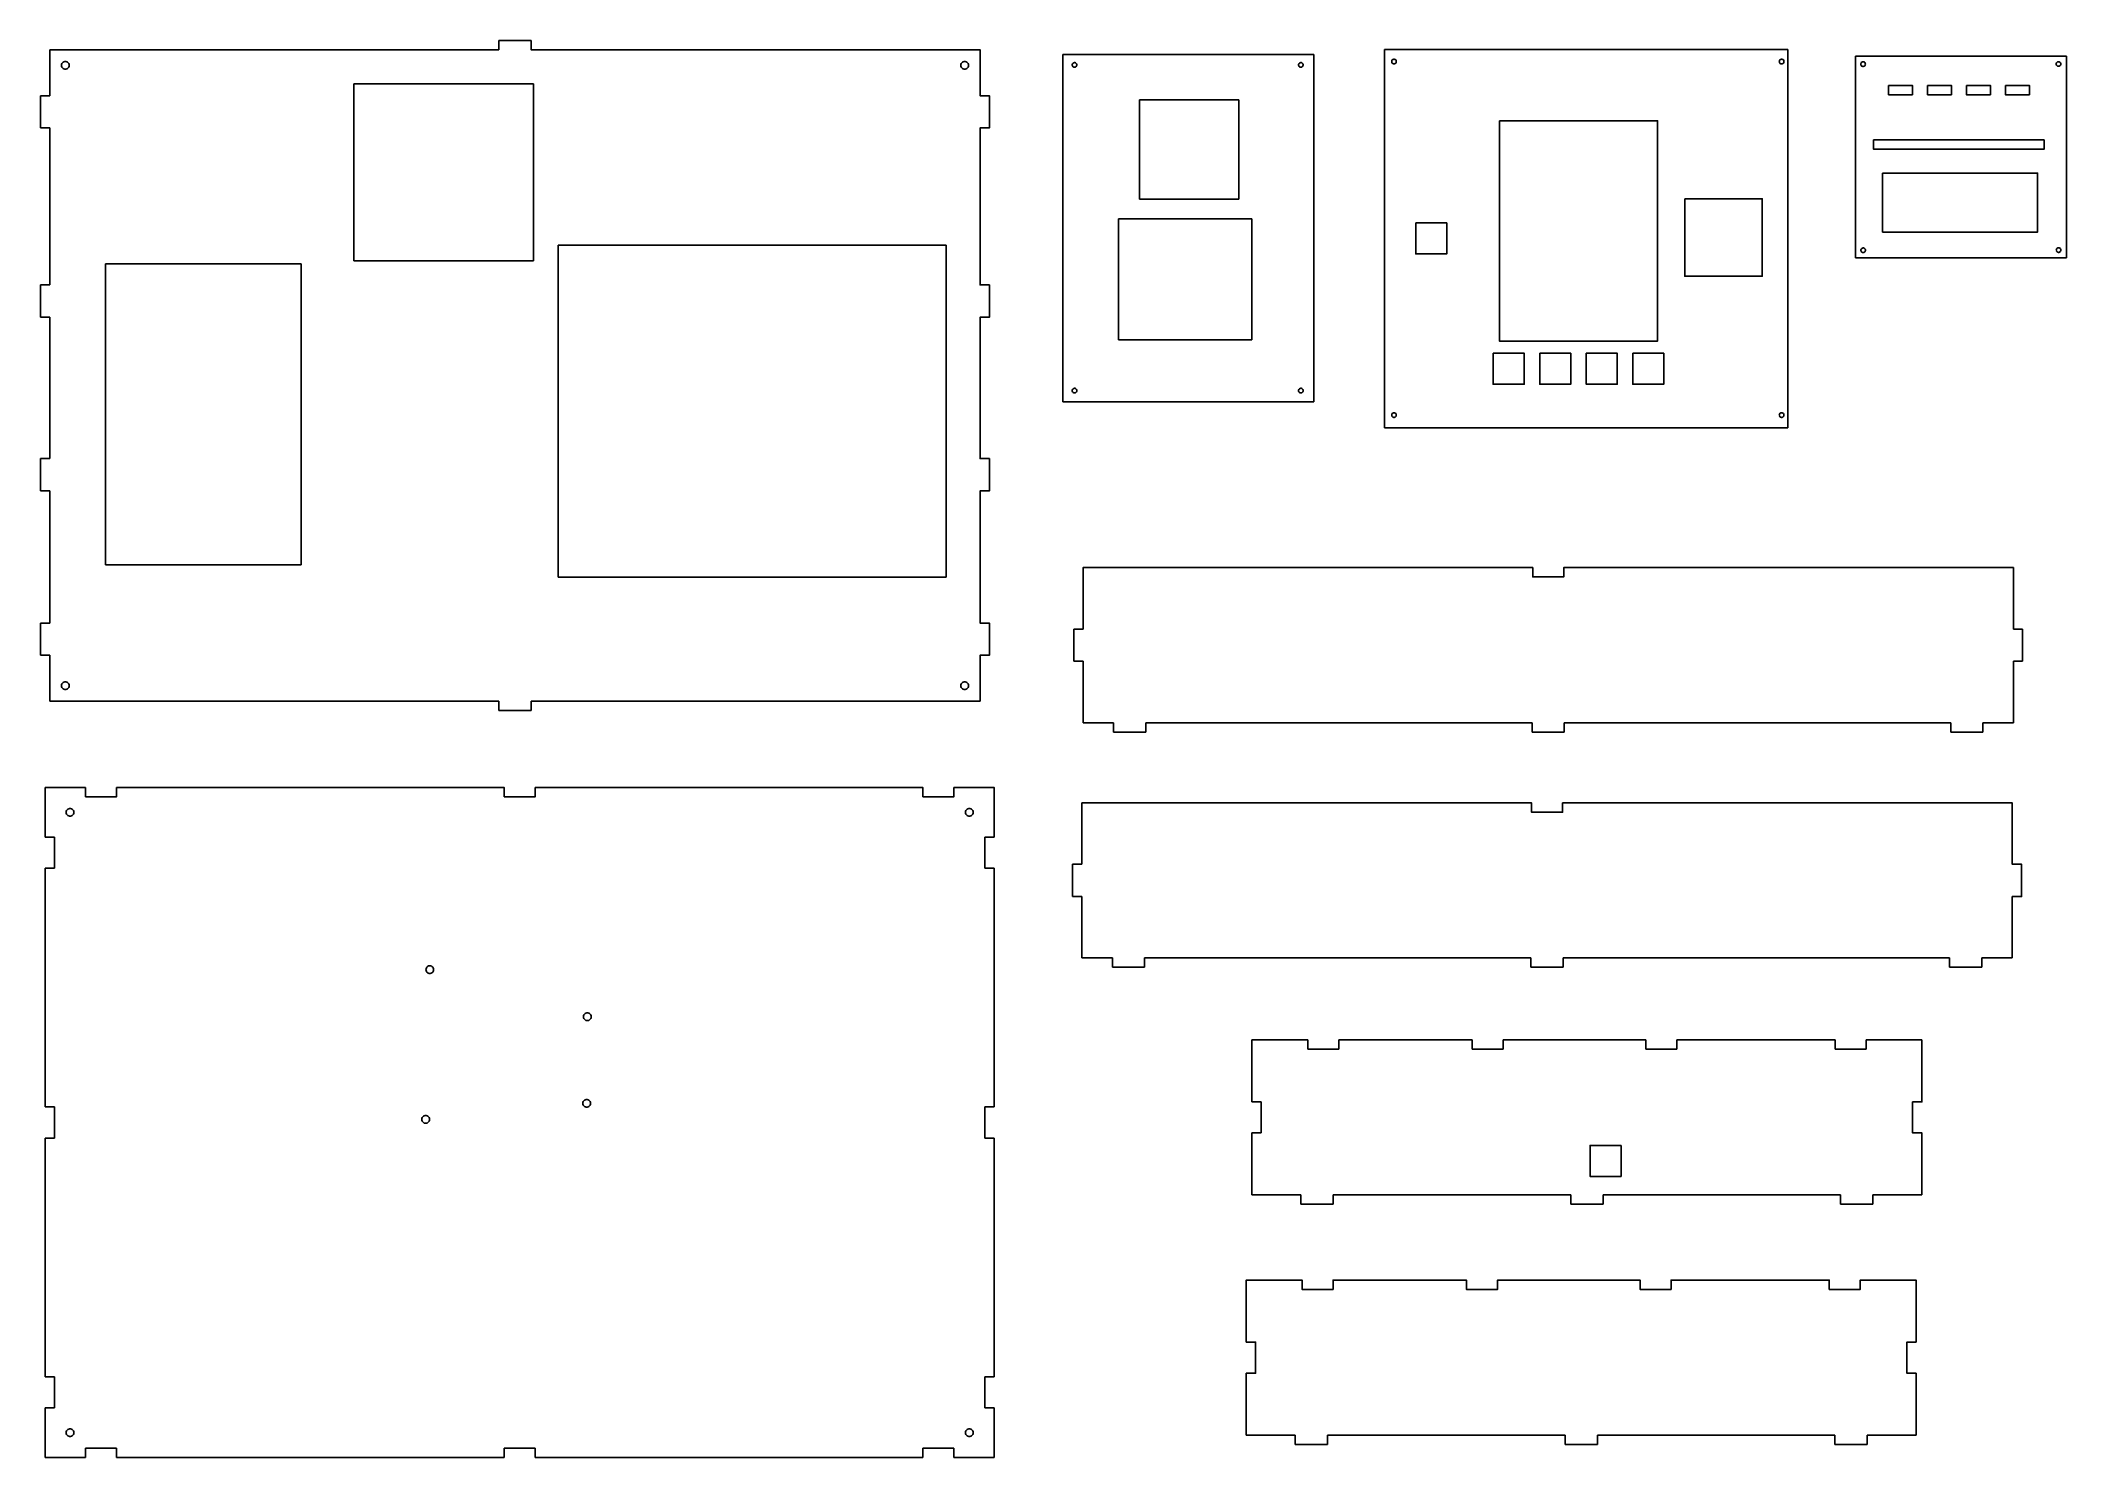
# Model space of a CAD drawing. Extents: x 17 to 671, y -284 to 173.
import ezdxf

# ---------------------------------------------------------------- set-up
doc = ezdxf.new("R2010")
doc.units = 0
doc.layers.get('0').update_dxf_attribs({"linetype": 'CONTINUOUS'})

msp = doc.modelspace()

# ---------------------------------------------------------------- linework, layer by layer
at = {"color": 7}
for points in [[(165.078, 169.50685), (165.078, 172.50685), (175.478, 172.50685), (175.478, 169.50685), (320.278, 169.50685), (320.278, 154.70685), (323.278, 154.70685), (323.278, 144.30685), (320.278, 144.30685), (320.278, 93.70685), (323.278, 93.70685), (323.278, 83.30685), (320.278, 83.30685), (320.278, 37.70685), (323.278, 37.70685), (323.278, 27.30685), (320.278, 27.30685), (320.278, -15.29315), (323.278, -15.29315), (323.278, -25.69315), (320.278, -25.69315), (320.278, -40.49315)], [(20.278, 169.50685), (20.278, 154.70685)], [(20.278, 169.50685), (165.078, 169.50685)], [(24.064, 164.80585), (24.028, 164.50685)], [(24.028, 164.50685), (24.064, 164.20775)], [(24.171, 165.08785), (24.064, 164.80585)], [(24.064, 164.20775), (24.171, 163.92595)], [(24.342, 165.33585), (24.171, 165.08785)], [(24.171, 163.92595), (24.342, 163.67795)], [(24.568, 165.53585), (24.342, 165.33585)], [(24.342, 163.67795), (24.568, 163.47815)], [(24.835, 165.67585), (24.568, 165.53585)], [(24.568, 163.47815), (24.835, 163.33805)], [(25.127, 165.74785), (24.835, 165.67585)], [(24.835, 163.33805), (25.127, 163.26595)], [(25.429, 165.74785), (25.127, 165.74785)], [(25.721, 165.67585), (25.429, 165.74785)], [(25.429, 163.26595), (25.721, 163.33805)], [(25.988, 165.53585), (25.721, 165.67585)], [(25.721, 163.33805), (25.988, 163.47815)], [(26.214, 165.33585), (25.988, 165.53585)], [(25.988, 163.47815), (26.214, 163.67795)], [(26.385, 165.08785), (26.214, 165.33585)], [(26.214, 163.67795), (26.385, 163.92595)], [(26.492, 164.80585), (26.385, 165.08785)], [(26.385, 163.92595), (26.492, 164.20775)], [(26.528, 164.50685), (26.492, 164.80585)], [(26.492, 164.20775), (26.528, 164.50685)], [(314.064, 164.80585), (314.028, 164.50685)], [(314.028, 164.50685), (314.064, 164.20775)], [(314.171, 165.08785), (314.064, 164.80585)], [(314.064, 164.20775), (314.171, 163.92595)], [(314.342, 165.33585), (314.171, 165.08785)], [(314.171, 163.92595), (314.342, 163.67795)], [(314.568, 165.53585), (314.342, 165.33585)], [(314.342, 163.67795), (314.568, 163.47815)], [(314.835, 165.67585), (314.568, 165.53585)], [(314.568, 163.47815), (314.835, 163.33805)], [(315.127, 165.74785), (314.835, 165.67585)], [(314.835, 163.33805), (315.127, 163.26595)], [(315.429, 165.74785), (315.127, 165.74785)], [(315.721, 165.67585), (315.429, 165.74785)], [(315.429, 163.26595), (315.721, 163.33805)], [(315.988, 165.53585), (315.721, 165.67585)], [(315.721, 163.33805), (315.988, 163.47815)], [(316.214, 165.33585), (315.988, 165.53585)], [(315.988, 163.47815), (316.214, 163.67795)], [(316.385, 165.08785), (316.214, 165.33585)], [(316.214, 163.67795), (316.385, 163.92595)], [(316.492, 164.80585), (316.385, 165.08785)], [(316.385, 163.92595), (316.492, 164.20775)], [(316.528, 164.50685), (316.492, 164.80585)], [(316.492, 164.20775), (316.528, 164.50685)], [(346.892, 168.05435), (346.892, 56.05435)], [(427.892, 168.05435), (346.892, 168.05435)], [(349.9868, 164.82185), (349.965, 164.64235)], [(349.965, 164.64235), (349.9868, 164.46285)], [(350.0509, 164.99085), (349.9868, 164.82185)], [(349.9868, 164.46285), (350.0509, 164.29375)], [(350.1536, 165.13965), (350.0509, 164.99085)], [(350.0509, 164.29375), (350.1536, 164.14495)], [(350.289, 165.25955), (350.1536, 165.13965)], [(350.1536, 164.14495), (350.289, 164.02505)], [(350.4491, 165.34355), (350.289, 165.25955)], [(350.289, 164.02505), (350.4491, 163.94105)], [(350.6246, 165.38685), (350.4491, 165.34355)], [(350.4491, 163.94105), (350.6246, 163.89775)], [(350.8054, 165.38685), (350.6246, 165.38685)], [(350.6246, 163.89775), (350.8054, 163.89775)], [(350.981, 165.34355), (350.8054, 165.38685)], [(350.8054, 163.89775), (350.981, 163.94105)], [(351.1411, 165.25955), (350.981, 165.34355)], [(350.981, 163.94105), (351.1411, 164.02505)], [(351.2764, 165.13965), (351.1411, 165.25955)], [(351.1411, 164.02505), (351.2764, 164.14495)], [(351.3791, 164.99085), (351.2764, 165.13965)], [(351.2764, 164.14495), (351.3791, 164.29375)], [(351.4432, 164.82185), (351.3791, 164.99085)], [(351.3791, 164.29375), (351.4432, 164.46285)], [(351.465, 164.64235), (351.4432, 164.82185)], [(351.4432, 164.46285), (351.465, 164.64235)], [(422.9868, 164.82185), (422.965, 164.64235)], [(422.965, 164.64235), (422.9868, 164.46285)], [(423.0509, 164.99085), (422.9868, 164.82185)], [(422.9868, 164.46285), (423.0509, 164.29375)], [(423.1536, 165.13965), (423.0509, 164.99085)], [(423.0509, 164.29375), (423.1536, 164.14495)], [(423.289, 165.25955), (423.1536, 165.13965)], [(423.1536, 164.14495), (423.289, 164.02505)], [(423.4491, 165.34355), (423.289, 165.25955)], [(423.289, 164.02505), (423.4491, 163.94105)], [(423.6246, 165.38685), (423.4491, 165.34355)], [(423.4491, 163.94105), (423.6246, 163.89775)], [(423.8054, 165.38685), (423.6246, 165.38685)], [(423.6246, 163.89775), (423.8054, 163.89775)], [(423.981, 165.34355), (423.8054, 165.38685)], [(423.8054, 163.89775), (423.981, 163.94105)], [(424.1411, 165.25955), (423.981, 165.34355)], [(423.981, 163.94105), (424.1411, 164.02505)], [(424.2764, 165.13965), (424.1411, 165.25955)], [(424.1411, 164.02505), (424.2764, 164.14495)], [(424.3791, 164.99085), (424.2764, 165.13965)], [(424.2764, 164.14495), (424.3791, 164.29375)], [(424.4432, 164.82185), (424.3791, 164.99085)], [(424.3791, 164.29375), (424.4432, 164.46285)], [(424.465, 164.64235), (424.4432, 164.82185)], [(424.4432, 164.46285), (424.465, 164.64235)], [(427.892, 56.05435), (427.892, 168.05435)], [(450.712, 47.61715), (450.712, 169.61715)], [(450.712, 169.61715), (580.712, 169.61715)], [(453.0028, 165.92125), (452.981, 165.74175)], [(452.981, 165.74175), (453.0028, 165.56225)], [(453.0669, 166.09035), (453.0028, 165.92125)], [(453.0028, 165.56225), (453.0669, 165.39325)], [(453.1696, 166.23915), (453.0669, 166.09035)], [(453.0669, 165.39325), (453.1696, 165.24445)], [(453.3049, 166.35905), (453.1696, 166.23915)], [(453.1696, 165.24445), (453.3049, 165.12455)], [(453.465, 166.44305), (453.3049, 166.35905)], [(453.3049, 165.12455), (453.465, 165.04055)], [(453.6406, 166.48635), (453.465, 166.44305)], [(453.465, 165.04055), (453.6406, 164.99725)], [(453.8214, 166.48635), (453.6406, 166.48635)], [(453.6406, 164.99725), (453.8214, 164.99725)], [(453.9969, 166.44305), (453.8214, 166.48635)], [(453.8214, 164.99725), (453.9969, 165.04055)], [(454.157, 166.35905), (453.9969, 166.44305)], [(453.9969, 165.04055), (454.157, 165.12455)], [(454.2924, 166.23915), (454.157, 166.35905)], [(454.157, 165.12455), (454.2924, 165.24445)], [(454.3951, 166.09035), (454.2924, 166.23915)], [(454.2924, 165.24445), (454.3951, 165.39325)], [(454.4592, 165.92125), (454.3951, 166.09035)], [(454.3951, 165.39325), (454.4592, 165.56225)], [(454.481, 165.74175), (454.4592, 165.92125)], [(454.4592, 165.56225), (454.481, 165.74175)], [(578.0028, 165.92125), (577.981, 165.74175)], [(577.981, 165.74175), (578.0028, 165.56225)], [(578.0669, 166.09035), (578.0028, 165.92125)], [(578.0028, 165.56225), (578.0669, 165.39325)], [(578.1696, 166.23915), (578.0669, 166.09035)], [(578.0669, 165.39325), (578.1696, 165.24445)], [(578.3049, 166.35905), (578.1696, 166.23915)], [(578.1696, 165.24445), (578.3049, 165.12455)], [(578.465, 166.44305), (578.3049, 166.35905)], [(578.3049, 165.12455), (578.465, 165.04055)], [(578.6406, 166.48635), (578.465, 166.44305)], [(578.465, 165.04055), (578.6406, 164.99725)], [(578.8214, 166.48635), (578.6406, 166.48635)], [(578.6406, 164.99725), (578.8214, 164.99725)], [(578.9969, 166.44305), (578.8214, 166.48635)], [(578.8214, 164.99725), (578.9969, 165.04055)], [(579.157, 166.35905), (578.9969, 166.44305)], [(578.9969, 165.04055), (579.157, 165.12455)], [(579.2924, 166.23915), (579.157, 166.35905)], [(579.157, 165.12455), (579.2924, 165.24445)], [(579.3951, 166.09035), (579.2924, 166.23915)], [(579.2924, 165.24445), (579.3951, 165.39325)], [(579.4592, 165.92125), (579.3951, 166.09035)], [(579.3951, 165.39325), (579.4592, 165.56225)], [(579.481, 165.74175), (579.4592, 165.92125)], [(579.4592, 165.56225), (579.481, 165.74175)], [(580.712, 169.61715), (580.712, 47.61715)], [(602.585, 102.46865), (602.585, 167.46865)], [(602.585, 167.46865), (670.585, 167.46865)], [(604.263, 165.06915), (604.2412, 164.88965)], [(604.2412, 164.88965), (604.263, 164.71015)], [(604.3271, 165.23815), (604.263, 165.06915)], [(604.263, 164.71015), (604.3271, 164.54105)], [(604.4298, 165.38695), (604.3271, 165.23815)], [(604.3271, 164.54105), (604.4298, 164.39225)], [(604.5652, 165.50685), (604.4298, 165.38695)], [(604.4298, 164.39225), (604.5652, 164.27245)], [(604.7253, 165.59095), (604.5652, 165.50685)], [(604.5652, 164.27245), (604.7253, 164.18835)], [(604.9008, 165.63415), (604.7253, 165.59095)], [(604.7253, 164.18835), (604.9008, 164.14515)], [(605.0816, 165.63415), (604.9008, 165.63415)], [(604.9008, 164.14515), (605.0816, 164.14515)], [(605.2572, 165.59095), (605.0816, 165.63415)], [(605.0816, 164.14515), (605.2572, 164.18835)], [(605.4173, 165.50685), (605.2572, 165.59095)], [(605.2572, 164.18835), (605.4173, 164.27245)], [(605.5526, 165.38695), (605.4173, 165.50685)], [(605.4173, 164.27245), (605.5526, 164.39225)], [(605.6553, 165.23815), (605.5526, 165.38695)], [(605.5526, 164.39225), (605.6553, 164.54105)], [(605.7194, 165.06915), (605.6553, 165.23815)], [(605.6553, 164.54105), (605.7194, 164.71015)], [(605.7412, 164.88965), (605.7194, 165.06915)], [(605.7194, 164.71015), (605.7412, 164.88965)], [(667.263, 165.12345), (667.2412, 164.94395)], [(667.2412, 164.94395), (667.263, 164.76445)], [(667.3271, 165.29255), (667.263, 165.12345)], [(667.263, 164.76445), (667.3271, 164.59545)], [(667.4298, 165.44135), (667.3271, 165.29255)], [(667.3271, 164.59545), (667.4298, 164.44665)], [(667.5651, 165.56125), (667.4298, 165.44135)], [(667.4298, 164.44665), (667.5651, 164.32675)], [(667.7252, 165.64525), (667.5651, 165.56125)], [(667.5651, 164.32675), (667.7252, 164.24275)], [(667.9008, 165.68855), (667.7252, 165.64525)], [(667.7252, 164.24275), (667.9008, 164.19945)], [(668.0816, 165.68855), (667.9008, 165.68855)], [(667.9008, 164.19945), (668.0816, 164.19945)], [(668.2571, 165.64525), (668.0816, 165.68855)], [(668.0816, 164.19945), (668.2571, 164.24275)], [(668.4172, 165.56125), (668.2571, 165.64525)], [(668.2571, 164.24275), (668.4172, 164.32675)], [(668.5526, 165.44135), (668.4172, 165.56125)], [(668.4172, 164.32675), (668.5526, 164.44665)], [(668.6553, 165.29255), (668.5526, 165.44135)], [(668.5526, 164.44665), (668.6553, 164.59545)], [(668.7194, 165.12345), (668.6553, 165.29255)], [(668.6553, 164.59545), (668.7194, 164.76445)], [(668.7412, 164.94395), (668.7194, 165.12345)], [(668.7194, 164.76445), (668.7412, 164.94395)], [(670.585, 167.46865), (670.585, 102.46865)], [(25.127, 163.26595), (25.429, 163.26595)], [(118.278, 101.50685), (118.278, 158.50685)], [(118.278, 158.50685), (176.278, 158.50685)], [(176.278, 158.50685), (176.278, 101.50685)], [(315.127, 163.26595), (315.429, 163.26595)], [(17.278, 154.70685), (17.278, 144.30685)], [(20.278, 154.70685), (17.278, 154.70685)], [(371.7061, 121.34435), (371.7061, 153.34435)], [(371.7061, 153.34435), (403.7061, 153.34435)], [(403.7061, 153.34435), (403.7061, 121.34435)], [(17.278, 144.30685), (20.278, 144.30685)], [(20.278, 144.30685), (20.278, 93.70685)], [(403.7061, 121.34435), (371.7061, 121.34435)], [(364.892, 76.05435), (364.892, 115.05435)], [(364.892, 115.05435), (407.892, 115.05435)], [(407.892, 115.05435), (407.892, 76.05435)], [(184.2252, -0.49315), (184.2252, 106.50685)], [(184.2252, 106.50685), (309.278, 106.50685)], [(309.278, 106.50685), (309.278, -0.49315)], [(604.3147, 105.06915), (604.293, 104.88965)], [(604.293, 104.88965), (604.3147, 104.71015)], [(604.3789, 105.23825), (604.3147, 105.06915)], [(604.3147, 104.71015), (604.3789, 104.54115)], [(604.4816, 105.38705), (604.3789, 105.23825)], [(604.3789, 104.54115), (604.4816, 104.39235)], [(604.6169, 105.50695), (604.4816, 105.38705)], [(604.777, 105.59095), (604.6169, 105.50695)], [(604.9526, 105.63415), (604.777, 105.59095)], [(605.1334, 105.63415), (604.9526, 105.63415)], [(605.3089, 105.59095), (605.1334, 105.63415)], [(605.469, 105.50695), (605.3089, 105.59095)], [(605.6043, 105.38705), (605.469, 105.50695)], [(605.707, 105.23825), (605.6043, 105.38705)], [(605.6043, 104.39235), (605.707, 104.54115)], [(605.7712, 105.06915), (605.707, 105.23825)], [(605.707, 104.54115), (605.7712, 104.71015)], [(605.793, 104.88965), (605.7712, 105.06915)], [(605.7712, 104.71015), (605.793, 104.88965)], [(667.3147, 105.12345), (667.2929, 104.94395)], [(667.2929, 104.94395), (667.3147, 104.76455)], [(667.3788, 105.29255), (667.3147, 105.12345)], [(667.3147, 104.76455), (667.3788, 104.59545)], [(667.4815, 105.44135), (667.3788, 105.29255)], [(667.3788, 104.59545), (667.4815, 104.44665)], [(667.6169, 105.56125), (667.4815, 105.44135)], [(667.777, 105.64525), (667.6169, 105.56125)], [(667.9525, 105.68855), (667.777, 105.64525)], [(668.1333, 105.68855), (667.9525, 105.68855)], [(668.3089, 105.64525), (668.1333, 105.68855)], [(668.469, 105.56125), (668.3089, 105.64525)], [(668.6043, 105.44135), (668.469, 105.56125)], [(668.707, 105.29255), (668.6043, 105.44135)], [(668.6043, 104.44665), (668.707, 104.59545)], [(668.7711, 105.12345), (668.707, 105.29255)], [(668.707, 104.59545), (668.7711, 104.76455)], [(668.7929, 104.94395), (668.7711, 105.12345)], [(668.7711, 104.76455), (668.7929, 104.94395)], [(176.278, 101.50685), (118.278, 101.50685)], [(670.585, 102.46865), (602.585, 102.46865)], [(604.4816, 104.39235), (604.6169, 104.27245)], [(604.6169, 104.27245), (604.777, 104.18845)], [(604.777, 104.18845), (604.9526, 104.14515)], [(604.9526, 104.14515), (605.1334, 104.14515)], [(605.1334, 104.14515), (605.3089, 104.18845)], [(605.3089, 104.18845), (605.469, 104.27245)], [(605.469, 104.27245), (605.6043, 104.39235)], [(667.4815, 104.44665), (667.6169, 104.32675)], [(667.6169, 104.32675), (667.777, 104.24275)], [(667.777, 104.24275), (667.9525, 104.19945)], [(667.9525, 104.19945), (668.1333, 104.19945)], [(668.1333, 104.19945), (668.3089, 104.24275)], [(668.3089, 104.24275), (668.469, 104.32675)], [(668.469, 104.32675), (668.6043, 104.44665)], [(17.278, 93.70685), (17.278, 83.30685)], [(20.278, 93.70685), (17.278, 93.70685)], [(17.278, 83.30685), (20.278, 83.30685)], [(20.278, 83.30685), (20.278, 37.70685)], [(407.892, 76.05435), (364.892, 76.05435)], [(349.9868, 59.82185), (349.965, 59.64235)], [(349.965, 59.64235), (349.9868, 59.46285)], [(350.0509, 59.99085), (349.9868, 59.82185)], [(349.9868, 59.46285), (350.0509, 59.29375)], [(350.1536, 60.13965), (350.0509, 59.99085)], [(350.0509, 59.29375), (350.1536, 59.14495)], [(350.289, 60.25955), (350.1536, 60.13965)], [(350.1536, 59.14495), (350.289, 59.02505)], [(350.4491, 60.34355), (350.289, 60.25955)], [(350.289, 59.02505), (350.4491, 58.94105)], [(350.6246, 60.38685), (350.4491, 60.34355)], [(350.4491, 58.94105), (350.6246, 58.89775)], [(350.8054, 60.38685), (350.6246, 60.38685)], [(350.6246, 58.89775), (350.8054, 58.89775)], [(350.981, 60.34355), (350.8054, 60.38685)], [(350.8054, 58.89775), (350.981, 58.94105)], [(351.1411, 60.25955), (350.981, 60.34355)], [(350.981, 58.94105), (351.1411, 59.02505)], [(351.2764, 60.13965), (351.1411, 60.25955)], [(351.1411, 59.02505), (351.2764, 59.14495)], [(351.3791, 59.99085), (351.2764, 60.13965)], [(351.2764, 59.14495), (351.3791, 59.29375)], [(351.4432, 59.82185), (351.3791, 59.99085)], [(351.3791, 59.29375), (351.4432, 59.46285)], [(351.465, 59.64235), (351.4432, 59.82185)], [(351.4432, 59.46285), (351.465, 59.64235)], [(422.9868, 59.82185), (422.965, 59.64235)], [(422.965, 59.64235), (422.9868, 59.46285)], [(423.0509, 59.99085), (422.9868, 59.82185)], [(422.9868, 59.46285), (423.0509, 59.29375)], [(423.1536, 60.13965), (423.0509, 59.99085)], [(423.0509, 59.29375), (423.1536, 59.14495)], [(423.289, 60.25955), (423.1536, 60.13965)], [(423.1536, 59.14495), (423.289, 59.02505)], [(423.4491, 60.34355), (423.289, 60.25955)], [(423.289, 59.02505), (423.4491, 58.94105)], [(423.6246, 60.38685), (423.4491, 60.34355)], [(423.4491, 58.94105), (423.6246, 58.89775)], [(423.8054, 60.38685), (423.6246, 60.38685)], [(423.6246, 58.89775), (423.8054, 58.89775)], [(423.981, 60.34355), (423.8054, 60.38685)], [(423.8054, 58.89775), (423.981, 58.94105)], [(424.1411, 60.25955), (423.981, 60.34355)], [(423.981, 58.94105), (424.1411, 59.02505)], [(424.2764, 60.13965), (424.1411, 60.25955)], [(424.1411, 59.02505), (424.2764, 59.14495)], [(424.3791, 59.99085), (424.2764, 60.13965)], [(424.2764, 59.14495), (424.3791, 59.29375)], [(424.4432, 59.82185), (424.3791, 59.99085)], [(424.3791, 59.29375), (424.4432, 59.46285)], [(424.465, 59.64235), (424.4432, 59.82185)], [(424.4432, 59.46285), (424.465, 59.64235)], [(346.892, 56.05435), (427.892, 56.05435)], [(453.3049, 52.35905), (453.1696, 52.23915)], [(453.465, 52.44305), (453.3049, 52.35905)], [(453.6406, 52.48635), (453.465, 52.44305)], [(453.8214, 52.48635), (453.6406, 52.48635)], [(453.9969, 52.44305), (453.8214, 52.48635)], [(454.157, 52.35905), (453.9969, 52.44305)], [(454.2924, 52.23915), (454.157, 52.35905)], [(578.3049, 52.35905), (578.1696, 52.23915)], [(578.465, 52.44305), (578.3049, 52.35905)], [(578.6406, 52.48635), (578.465, 52.44305)], [(578.8214, 52.48635), (578.6406, 52.48635)], [(578.9969, 52.44305), (578.8214, 52.48635)], [(579.157, 52.35905), (578.9969, 52.44305)], [(579.2924, 52.23915), (579.157, 52.35905)], [(580.712, 47.61715), (450.712, 47.61715)], [(453.0028, 51.92125), (452.981, 51.74175)], [(452.981, 51.74175), (453.0028, 51.56225)], [(453.0669, 52.09035), (453.0028, 51.92125)], [(453.0028, 51.56225), (453.0669, 51.39325)], [(453.1696, 52.23915), (453.0669, 52.09035)], [(453.0669, 51.39325), (453.1696, 51.24445)], [(453.1696, 51.24445), (453.3049, 51.12455)], [(453.3049, 51.12455), (453.465, 51.04055)], [(453.465, 51.04055), (453.6406, 50.99725)], [(453.6406, 50.99725), (453.8214, 50.99725)], [(453.8214, 50.99725), (453.9969, 51.04055)], [(453.9969, 51.04055), (454.157, 51.12455)], [(454.157, 51.12455), (454.2924, 51.24445)], [(454.3951, 52.09035), (454.2924, 52.23915)], [(454.2924, 51.24445), (454.3951, 51.39325)], [(454.4592, 51.92125), (454.3951, 52.09035)], [(454.3951, 51.39325), (454.4592, 51.56225)], [(454.481, 51.74175), (454.4592, 51.92125)], [(454.4592, 51.56225), (454.481, 51.74175)], [(578.0028, 51.92125), (577.981, 51.74175)], [(577.981, 51.74175), (578.0028, 51.56225)], [(578.0669, 52.09035), (578.0028, 51.92125)], [(578.0028, 51.56225), (578.0669, 51.39325)], [(578.1696, 52.23915), (578.0669, 52.09035)], [(578.0669, 51.39325), (578.1696, 51.24445)], [(578.1696, 51.24445), (578.3049, 51.12455)], [(578.3049, 51.12455), (578.465, 51.04055)], [(578.465, 51.04055), (578.6406, 50.99725)], [(578.6406, 50.99725), (578.8214, 50.99725)], [(578.8214, 50.99725), (578.9969, 51.04055)], [(578.9969, 51.04055), (579.157, 51.12455)], [(579.157, 51.12455), (579.2924, 51.24445)], [(579.3951, 52.09035), (579.2924, 52.23915)], [(579.2924, 51.24445), (579.3951, 51.39325)], [(579.4592, 51.92125), (579.3951, 52.09035)], [(579.3951, 51.39325), (579.4592, 51.56225)], [(579.481, 51.74175), (579.4592, 51.92125)], [(579.4592, 51.56225), (579.481, 51.74175)], [(17.278, 37.70685), (17.278, 27.30685)], [(20.278, 37.70685), (17.278, 37.70685)], [(17.278, 27.30685), (20.278, 27.30685)], [(20.278, 27.30685), (20.278, -15.29315)], [(353.453, -17.24215), (353.453, 2.55785), (498.453, 2.55785), (498.453, -0.44215), (508.453, -0.44215), (508.453, 2.55785), (653.453, 2.55785)], [(653.453, -17.24215), (653.453, 2.55785)], [(309.278, -0.49315), (184.2252, -0.49315)], [(17.278, -15.29315), (17.278, -25.69315)], [(20.278, -15.29315), (17.278, -15.29315)], [(350.453, -17.24215), (350.453, -27.64215)], [(353.453, -17.24215), (350.453, -17.24215)], [(656.453, -17.24215), (653.453, -17.24215)], [(656.453, -27.64215), (656.453, -17.24215)], [(17.278, -25.69315), (20.278, -25.69315)], [(20.278, -25.69315), (20.278, -40.49315)], [(350.453, -27.64215), (353.453, -27.64215)], [(353.453, -47.44215), (353.453, -27.64215)], [(653.453, -27.64215), (656.453, -27.64215)], [(653.453, -47.44215), (653.453, -27.64215)], [(24.064, -35.19405), (24.028, -35.49315)], [(24.028, -35.49315), (24.064, -35.79215)], [(24.171, -34.91225), (24.064, -35.19405)], [(24.064, -35.79215), (24.171, -36.07415)], [(24.342, -34.66425), (24.171, -34.91225)], [(24.171, -36.07415), (24.342, -36.32215)], [(24.568, -34.46445), (24.342, -34.66425)], [(24.342, -36.32215), (24.568, -36.52215)], [(24.835, -34.32435), (24.568, -34.46445)], [(24.568, -36.52215), (24.835, -36.66215)], [(25.127, -34.25225), (24.835, -34.32435)], [(24.835, -36.66215), (25.127, -36.73415)], [(25.429, -34.25225), (25.127, -34.25225)], [(25.127, -36.73415), (25.429, -36.73415)], [(25.721, -34.32435), (25.429, -34.25225)], [(25.429, -36.73415), (25.721, -36.66215)], [(25.988, -34.46445), (25.721, -34.32435)], [(25.721, -36.66215), (25.988, -36.52215)], [(26.214, -34.66425), (25.988, -34.46445)], [(25.988, -36.52215), (26.214, -36.32215)], [(26.385, -34.91225), (26.214, -34.66425)], [(26.214, -36.32215), (26.385, -36.07415)], [(26.492, -35.19405), (26.385, -34.91225)], [(26.385, -36.07415), (26.492, -35.79215)], [(26.528, -35.49315), (26.492, -35.19405)], [(26.492, -35.79215), (26.528, -35.49315)], [(314.064, -35.19405), (314.028, -35.49315)], [(314.028, -35.49315), (314.064, -35.79215)], [(314.171, -34.91225), (314.064, -35.19405)], [(314.064, -35.79215), (314.171, -36.07415)], [(314.342, -34.66425), (314.171, -34.91225)], [(314.171, -36.07415), (314.342, -36.32215)], [(314.568, -34.46445), (314.342, -34.66425)], [(314.342, -36.32215), (314.568, -36.52215)], [(314.835, -34.32435), (314.568, -34.46445)], [(314.568, -36.52215), (314.835, -36.66215)], [(315.127, -34.25225), (314.835, -34.32435)], [(314.835, -36.66215), (315.127, -36.73415)], [(315.429, -34.25225), (315.127, -34.25225)], [(315.127, -36.73415), (315.429, -36.73415)], [(315.721, -34.32435), (315.429, -34.25225)], [(315.429, -36.73415), (315.721, -36.66215)], [(315.988, -34.46445), (315.721, -34.32435)], [(315.721, -36.66215), (315.988, -36.52215)], [(316.214, -34.66425), (315.988, -34.46445)], [(315.988, -36.52215), (316.214, -36.32215)], [(316.385, -34.91225), (316.214, -34.66425)], [(316.214, -36.32215), (316.385, -36.07415)], [(316.492, -35.19405), (316.385, -34.91225)], [(316.385, -36.07415), (316.492, -35.79215)], [(316.528, -35.49315), (316.492, -35.19405)], [(316.492, -35.79215), (316.528, -35.49315)], [(20.278, -40.49315), (165.078, -40.49315)], [(165.078, -40.49315), (165.078, -43.49315)], [(165.078, -43.49315), (175.478, -43.49315)], [(175.478, -40.49315), (320.278, -40.49315)], [(175.478, -43.49315), (175.478, -40.49315)], [(353.453, -47.44215), (363.253, -47.44215)], [(363.253, -47.44215), (363.253, -50.44215)], [(363.253, -50.44215), (373.653, -50.44215)], [(373.653, -47.44215), (498.253, -47.44215)], [(373.653, -50.44215), (373.653, -47.44215)], [(498.253, -47.44215), (498.253, -50.44215)], [(498.253, -50.44215), (508.653, -50.44215)], [(508.653, -47.44215), (633.253, -47.44215)], [(508.653, -50.44215), (508.653, -47.44215)], [(633.253, -47.44215), (633.253, -50.44215)], [(633.253, -50.44215), (643.653, -50.44215)], [(643.653, -47.44215), (653.453, -47.44215)], [(643.653, -50.44215), (643.653, -47.44215)], [(18.8, -68.33515), (18.8, -84.33515)], [(31.8, -68.33515), (18.8, -68.33515)], [(31.8, -68.33515), (31.8, -71.33515), (41.8, -71.33515), (41.8, -68.33515), (166.8, -68.33515), (166.8, -71.33515), (176.8, -71.33515), (176.8, -68.33515), (301.8, -68.33515), (301.8, -71.33515), (311.8, -71.33515), (311.8, -68.33515), (324.8, -68.33515), (324.8, -84.33515)], [(25.586, -76.03615), (25.55, -76.33515)], [(25.55, -76.33515), (25.586, -76.63425)], [(25.693, -75.75415), (25.586, -76.03615)], [(25.586, -76.63425), (25.693, -76.91605)], [(25.864, -75.50615), (25.693, -75.75415)], [(25.693, -76.91605), (25.864, -77.16405)], [(26.09, -75.30615), (25.864, -75.50615)], [(25.864, -77.16405), (26.09, -77.36385)], [(26.357, -75.16615), (26.09, -75.30615)], [(26.09, -77.36385), (26.357, -77.50395)], [(26.649, -75.09415), (26.357, -75.16615)], [(26.357, -77.50395), (26.649, -77.57605)], [(26.951, -75.09415), (26.649, -75.09415)], [(26.649, -77.57605), (26.951, -77.57605)], [(27.243, -75.16615), (26.951, -75.09415)], [(26.951, -77.57605), (27.243, -77.50395)], [(27.51, -75.30615), (27.243, -75.16615)], [(27.243, -77.50395), (27.51, -77.36385)], [(27.736, -75.50615), (27.51, -75.30615)], [(27.51, -77.36385), (27.736, -77.16405)], [(27.907, -75.75415), (27.736, -75.50615)], [(27.736, -77.16405), (27.907, -76.91605)], [(28.014, -76.03615), (27.907, -75.75415)], [(27.907, -76.91605), (28.014, -76.63425)], [(28.05, -76.33515), (28.014, -76.03615)], [(28.014, -76.63425), (28.05, -76.33515)], [(315.586, -76.03615), (315.55, -76.33515)], [(315.55, -76.33515), (315.586, -76.63425)], [(315.693, -75.75415), (315.586, -76.03615)], [(315.586, -76.63425), (315.693, -76.91605)], [(315.864, -75.50615), (315.693, -75.75415)], [(315.693, -76.91605), (315.864, -77.16405)], [(316.09, -75.30615), (315.864, -75.50615)], [(315.864, -77.16405), (316.09, -77.36385)], [(316.357, -75.16615), (316.09, -75.30615)], [(316.09, -77.36385), (316.357, -77.50395)], [(316.649, -75.09415), (316.357, -75.16615)], [(316.357, -77.50395), (316.649, -77.57605)], [(316.951, -75.09415), (316.649, -75.09415)], [(316.649, -77.57605), (316.951, -77.57605)], [(317.243, -75.16615), (316.951, -75.09415)], [(316.951, -77.57605), (317.243, -77.50395)], [(317.51, -75.30615), (317.243, -75.16615)], [(317.243, -77.50395), (317.51, -77.36385)], [(317.736, -75.50615), (317.51, -75.30615)], [(317.51, -77.36385), (317.736, -77.16405)], [(317.907, -75.75415), (317.736, -75.50615)], [(317.736, -77.16405), (317.907, -76.91605)], [(318.014, -76.03615), (317.907, -75.75415)], [(317.907, -76.91605), (318.014, -76.63425)], [(318.05, -76.33515), (318.014, -76.03615)], [(318.014, -76.63425), (318.05, -76.33515)], [(353.109, -93.08915), (353.109, -73.28915), (498.109, -73.28915), (498.109, -76.28915), (508.109, -76.28915), (508.109, -73.28915), (653.109, -73.28915), (653.109, -93.08915), (656.109, -93.08915), (656.109, -103.48915), (653.109, -103.48915), (653.109, -123.28915)], [(18.8, -84.33515), (21.8, -84.33515)], [(21.8, -84.33515), (21.8, -94.33515)], [(321.8, -84.33515), (324.8, -84.33515)], [(321.8, -94.33515), (321.8, -84.33515)], [(18.8, -94.33515), (18.8, -171.33515)], [(21.8, -94.33515), (18.8, -94.33515)], [(324.8, -94.33515), (321.8, -94.33515)], [(324.8, -171.33515), (324.8, -94.33515)], [(350.109, -93.08915), (350.109, -103.48915)], [(353.109, -93.08915), (350.109, -93.08915)], [(350.109, -103.48915), (353.109, -103.48915)], [(353.109, -123.28915), (353.109, -103.48915)], [(353.109, -123.28915), (362.909, -123.28915)], [(362.909, -123.28915), (362.909, -126.28915)], [(373.309, -123.28915), (497.909, -123.28915)], [(373.309, -126.28915), (373.309, -123.28915)], [(497.909, -123.28915), (497.909, -126.28915)], [(508.309, -123.28915), (632.909, -123.28915)], [(508.309, -126.28915), (508.309, -123.28915)], [(632.909, -123.28915), (632.909, -126.28915)], [(643.309, -123.28915), (653.109, -123.28915)], [(643.309, -126.28915), (643.309, -123.28915)], [(141.5859, -126.74445), (141.5496, -127.04355)], [(141.5496, -127.04355), (141.5859, -127.34275)], [(141.6927, -126.46265), (141.5859, -126.74445)], [(141.5859, -127.34275), (141.6927, -127.62455)], [(141.8639, -126.21465), (141.6927, -126.46265)], [(141.6927, -127.62455), (141.8639, -127.87255)], [(142.0895, -126.01485), (141.8639, -126.21465)], [(141.8639, -127.87255), (142.0895, -128.07235)], [(142.3563, -125.87485), (142.0895, -126.01485)], [(142.0895, -128.07235), (142.3563, -128.21235)], [(142.6489, -125.80275), (142.3563, -125.87485)], [(142.3563, -128.21235), (142.6489, -128.28445)], [(142.9502, -125.80275), (142.6489, -125.80275)], [(142.6489, -128.28445), (142.9502, -128.28445)], [(143.2428, -125.87485), (142.9502, -125.80275)], [(142.9502, -128.28445), (143.2428, -128.21235)], [(143.5096, -126.01485), (143.2428, -125.87485)], [(143.2428, -128.21235), (143.5096, -128.07235)], [(143.7352, -126.21465), (143.5096, -126.01485)], [(143.5096, -128.07235), (143.7352, -127.87255)], [(143.9064, -126.46265), (143.7352, -126.21465)], [(143.7352, -127.87255), (143.9064, -127.62455)], [(144.0132, -126.74445), (143.9064, -126.46265)], [(143.9064, -127.62455), (144.0132, -127.34275)], [(144.0496, -127.04355), (144.0132, -126.74445)], [(144.0132, -127.34275), (144.0496, -127.04355)], [(362.909, -126.28915), (373.309, -126.28915)], [(497.909, -126.28915), (508.309, -126.28915)], [(632.909, -126.28915), (643.309, -126.28915)], [(192.3859, -141.94445), (192.3496, -142.24355)], [(192.3496, -142.24355), (192.3859, -142.54275)], [(192.4927, -141.66265), (192.3859, -141.94445)], [(192.3859, -142.54275), (192.4927, -142.82455)], [(192.6639, -141.41465), (192.4927, -141.66265)], [(192.4927, -142.82455), (192.6639, -143.07255)], [(192.8895, -141.21485), (192.6639, -141.41465)], [(192.6639, -143.07255), (192.8895, -143.27235)], [(193.1563, -141.07485), (192.8895, -141.21485)], [(192.8895, -143.27235), (193.1563, -143.41235)], [(193.4489, -141.00275), (193.1563, -141.07485)], [(193.1563, -143.41235), (193.4489, -143.48445)], [(193.7502, -141.00275), (193.4489, -141.00275)], [(193.4489, -143.48445), (193.7502, -143.48445)], [(194.0428, -141.07485), (193.7502, -141.00275)], [(193.7502, -143.48445), (194.0428, -143.41235)], [(194.3096, -141.21485), (194.0428, -141.07485)], [(194.0428, -143.41235), (194.3096, -143.27235)], [(194.5352, -141.41465), (194.3096, -141.21485)], [(194.3096, -143.27235), (194.5352, -143.07255)], [(194.7064, -141.66265), (194.5352, -141.41465)], [(194.5352, -143.07255), (194.7064, -142.82455)], [(194.8132, -141.94445), (194.7064, -141.66265)], [(194.7064, -142.82455), (194.8132, -142.54275)], [(194.8496, -142.24355), (194.8132, -141.94445)], [(194.8132, -142.54275), (194.8496, -142.24355)], [(407.941, -149.70815), (407.941, -169.70815)], [(425.941, -149.70815), (407.941, -149.70815)], [(425.941, -152.70815), (425.941, -149.70815)], [(435.941, -149.70815), (435.941, -152.70815)], [(478.941, -149.70815), (435.941, -149.70815)], [(478.941, -152.70815), (478.941, -149.70815)], [(488.941, -149.70815), (488.941, -152.70815)], [(534.941, -149.70815), (488.941, -149.70815)], [(534.941, -152.70815), (534.941, -149.70815)], [(544.941, -149.70815), (544.941, -152.70815)], [(595.941, -149.70815), (544.941, -149.70815)], [(595.941, -152.70815), (595.941, -149.70815)], [(605.941, -149.70815), (605.941, -152.70815)], [(623.941, -149.70815), (605.941, -149.70815)], [(623.941, -149.70815), (623.941, -169.70815), (620.941, -169.70815), (620.941, -179.70815), (623.941, -179.70815), (623.941, -199.70815)], [(435.941, -152.70815), (425.941, -152.70815)], [(488.941, -152.70815), (478.941, -152.70815)], [(544.941, -152.70815), (534.941, -152.70815)], [(605.941, -152.70815), (595.941, -152.70815)], [(192.2069, -169.84445), (192.1706, -170.1436)], [(192.3138, -169.56269), (192.2069, -169.84445)], [(192.485, -169.31469), (192.3138, -169.56269)], [(192.7105, -169.11487), (192.485, -169.31469)], [(192.9774, -168.97483), (192.7105, -169.11487)], [(193.27, -168.90271), (192.9774, -168.97483)], [(193.5713, -168.90271), (193.27, -168.90271)], [(193.8639, -168.97483), (193.5713, -168.90271)], [(194.1307, -169.11487), (193.8639, -168.97483)], [(194.3563, -169.31469), (194.1307, -169.11487)], [(194.5274, -169.56269), (194.3563, -169.31469)], [(194.6343, -169.84445), (194.5274, -169.56269)], [(194.6706, -170.1436), (194.6343, -169.84445)], [(407.941, -169.70815), (410.941, -169.70815)], [(410.941, -169.70815), (410.941, -179.70815)], [(18.8, -171.33515), (21.8, -171.33515)], [(21.8, -171.33515), (21.8, -181.33515)], [(140.2659, -175.03445), (140.2296, -175.3336)], [(140.2296, -175.3336), (140.2659, -175.63274)], [(140.3727, -174.75269), (140.2659, -175.03445)], [(140.2659, -175.63274), (140.3727, -175.9145)], [(140.5439, -174.50469), (140.3727, -174.75269)], [(140.3727, -175.9145), (140.5439, -176.1625)], [(140.7695, -174.30487), (140.5439, -174.50469)], [(140.5439, -176.1625), (140.7695, -176.36233)], [(141.0363, -174.16483), (140.7695, -174.30487)], [(140.7695, -176.36233), (141.0363, -176.50237)], [(141.3289, -174.09271), (141.0363, -174.16483)], [(141.6302, -174.09271), (141.3289, -174.09271)], [(141.9228, -174.16483), (141.6302, -174.09271)], [(142.1896, -174.30487), (141.9228, -174.16483)], [(141.9228, -176.50237), (142.1896, -176.36233)], [(142.4152, -174.50469), (142.1896, -174.30487)], [(142.1896, -176.36233), (142.4152, -176.1625)], [(142.5864, -174.75269), (142.4152, -174.50469)], [(142.4152, -176.1625), (142.5864, -175.9145)], [(142.6932, -175.03445), (142.5864, -174.75269)], [(142.5864, -175.9145), (142.6932, -175.63274)], [(142.7296, -175.3336), (142.6932, -175.03445)], [(142.6932, -175.63274), (142.7296, -175.3336)], [(192.1706, -170.1436), (192.2069, -170.44274)], [(192.2069, -170.44274), (192.3138, -170.7245)], [(192.3138, -170.7245), (192.485, -170.9725)], [(192.485, -170.9725), (192.7105, -171.17233)], [(192.7105, -171.17233), (192.9774, -171.31237)], [(192.9774, -171.31237), (193.27, -171.38448)], [(193.27, -171.38448), (193.5713, -171.38448)], [(193.5713, -171.38448), (193.8639, -171.31237)], [(193.8639, -171.31237), (194.1307, -171.17233)], [(194.1307, -171.17233), (194.3563, -170.9725)], [(194.3563, -170.9725), (194.5274, -170.7245)], [(194.5274, -170.7245), (194.6343, -170.44274)], [(194.6343, -170.44274), (194.6706, -170.1436)], [(321.8, -171.33515), (324.8, -171.33515)], [(321.8, -181.33515), (321.8, -171.33515)], [(18.8, -181.33515), (18.8, -258.33515)], [(21.8, -181.33515), (18.8, -181.33515)], [(141.0363, -176.50237), (141.3289, -176.57448)], [(141.3289, -176.57448), (141.6302, -176.57448)], [(141.6302, -176.57448), (141.9228, -176.50237)], [(324.8, -181.33515), (321.8, -181.33515)], [(324.8, -258.33515), (324.8, -181.33515)], [(407.941, -179.70815), (407.941, -199.70815)], [(410.941, -179.70815), (407.941, -179.70815)], [(407.941, -199.70815), (423.741, -199.70815)], [(423.741, -199.70815), (423.741, -202.70815)], [(434.141, -199.70815), (510.741, -199.70815)], [(434.141, -202.70815), (434.141, -199.70815)], [(510.741, -199.70815), (510.741, -202.70815)], [(521.141, -199.70815), (597.741, -199.70815)], [(521.141, -202.70815), (521.141, -199.70815)], [(597.741, -199.70815), (597.741, -202.70815)], [(608.141, -199.70815), (623.941, -199.70815)], [(608.141, -202.70815), (608.141, -199.70815)], [(423.741, -202.70815), (434.141, -202.70815)], [(510.741, -202.70815), (521.141, -202.70815)], [(597.741, -202.70815), (608.141, -202.70815)], [(406.108, -277.15815), (406.108, -257.15815), (409.108, -257.15815), (409.108, -247.15815), (406.108, -247.15815), (406.108, -227.15815), (424.108, -227.15815), (424.108, -230.15815), (434.108, -230.15815), (434.108, -227.15815), (477.108, -227.15815), (477.108, -230.15815), (487.108, -230.15815), (487.108, -227.15815), (533.108, -227.15815), (533.108, -230.15815), (543.108, -230.15815), (543.108, -227.15815), (594.108, -227.15815), (594.108, -230.15815), (604.108, -230.15815), (604.108, -227.15815), (622.108, -227.15815), (622.108, -247.15815), (619.108, -247.15815), (619.108, -257.15815), (622.108, -257.15815), (622.108, -277.15815)], [(18.8, -258.33515), (21.8, -258.33515)], [(21.8, -258.33515), (21.8, -268.33515)], [(321.8, -258.33515), (324.8, -258.33515)], [(321.8, -268.33515), (321.8, -258.33515)], [(18.8, -268.33515), (18.8, -281.33515)], [(21.8, -268.33515), (18.8, -268.33515)], [(324.8, -268.33515), (321.8, -268.33515)], [(324.8, -284.33515), (324.8, -268.33515)], [(25.586, -276.03605), (25.55, -276.33515)], [(25.55, -276.33515), (25.586, -276.63415)], [(25.693, -275.75425), (25.586, -276.03605)], [(25.586, -276.63415), (25.693, -276.91615)], [(25.864, -275.50625), (25.693, -275.75425)], [(25.693, -276.91615), (25.864, -277.16415)], [(26.09, -275.30645), (25.864, -275.50625)], [(25.864, -277.16415), (26.09, -277.36415)], [(26.357, -275.16635), (26.09, -275.30645)], [(26.09, -277.36415), (26.357, -277.50415)], [(26.649, -275.09425), (26.357, -275.16635)], [(26.357, -277.50415), (26.649, -277.57615)], [(26.951, -275.09425), (26.649, -275.09425)], [(26.649, -277.57615), (26.951, -277.57615)], [(27.243, -275.16635), (26.951, -275.09425)], [(26.951, -277.57615), (27.243, -277.50415)], [(27.51, -275.30645), (27.243, -275.16635)], [(27.243, -277.50415), (27.51, -277.36415)], [(27.736, -275.50625), (27.51, -275.30645)], [(27.51, -277.36415), (27.736, -277.16415)], [(27.907, -275.75425), (27.736, -275.50625)], [(27.736, -277.16415), (27.907, -276.91615)], [(28.014, -276.03605), (27.907, -275.75425)], [(27.907, -276.91615), (28.014, -276.63415)], [(28.05, -276.33515), (28.014, -276.03605)], [(28.014, -276.63415), (28.05, -276.33515)], [(315.586, -276.03605), (315.55, -276.33515)], [(315.55, -276.33515), (315.586, -276.63415)], [(315.693, -275.75425), (315.586, -276.03605)], [(315.586, -276.63415), (315.693, -276.91615)], [(315.864, -275.50625), (315.693, -275.75425)], [(315.693, -276.91615), (315.864, -277.16415)], [(316.09, -275.30645), (315.864, -275.50625)], [(315.864, -277.16415), (316.09, -277.36415)], [(316.357, -275.16635), (316.09, -275.30645)], [(316.09, -277.36415), (316.357, -277.50415)], [(316.649, -275.09425), (316.357, -275.16635)], [(316.357, -277.50415), (316.649, -277.57615)], [(316.951, -275.09425), (316.649, -275.09425)], [(316.649, -277.57615), (316.951, -277.57615)], [(317.243, -275.16635), (316.951, -275.09425)], [(316.951, -277.57615), (317.243, -277.50415)], [(317.51, -275.30645), (317.243, -275.16635)], [(317.243, -277.50415), (317.51, -277.36415)], [(317.736, -275.50625), (317.51, -275.30645)], [(317.51, -277.36415), (317.736, -277.16415)], [(317.907, -275.75425), (317.736, -275.50625)], [(317.736, -277.16415), (317.907, -276.91615)], [(318.014, -276.03605), (317.907, -275.75425)], [(317.907, -276.91615), (318.014, -276.63415)], [(318.05, -276.33515), (318.014, -276.03605)], [(318.014, -276.63415), (318.05, -276.33515)], [(406.108, -277.15815), (421.908, -277.15815)], [(421.908, -277.15815), (421.908, -280.15815)], [(421.908, -280.15815), (432.308, -280.15815)], [(432.308, -277.15815), (508.908, -277.15815)], [(432.308, -280.15815), (432.308, -277.15815)], [(508.908, -277.15815), (508.908, -280.15815)], [(508.908, -280.15815), (519.308, -280.15815)], [(519.308, -277.15815), (595.908, -277.15815)], [(519.308, -280.15815), (519.308, -277.15815)], [(595.908, -277.15815), (595.908, -280.15815)], [(595.908, -280.15815), (606.308, -280.15815)], [(606.308, -277.15815), (622.108, -277.15815)], [(606.308, -280.15815), (606.308, -277.15815)], [(18.8, -284.33515), (18.8, -281.33515)], [(31.8, -284.33515), (18.8, -284.33515)], [(31.8, -281.33515), (41.8, -281.33515)], [(31.8, -284.33515), (31.8, -281.33515)], [(41.8, -281.33515), (41.8, -284.33515)], [(41.8, -284.33515), (166.8, -284.33515)], [(166.8, -281.33515), (176.8, -281.33515)], [(166.8, -284.33515), (166.8, -281.33515)], [(176.8, -281.33515), (176.8, -284.33515)], [(176.8, -284.33515), (301.8, -284.33515)], [(301.8, -281.33515), (311.8, -281.33515)], [(301.8, -284.33515), (301.8, -281.33515)], [(311.8, -281.33515), (311.8, -284.33515)], [(311.8, -284.33515), (324.8, -284.33515)]]:
    msp.add_lwpolyline(points, dxfattribs=at)
for points in [[(613.2001, 158.04495), (620.9001, 158.04495), (620.9001, 155.04495), (613.2001, 155.04495)], [(625.7701, 158.04655), (633.4701, 158.04655), (633.4701, 155.04655), (625.7701, 155.04655)], [(638.34012, 158.04805), (646.04012, 158.04805), (646.04012, 155.04805), (638.34012, 155.04805)], [(650.9101, 158.04965), (658.6101, 158.04965), (658.6101, 155.04965), (650.9101, 155.04965)], [(487.7352, 146.61915), (538.7352, 146.61915), (538.7352, 75.61915), (487.7352, 75.61915)], [(608.3815, 140.46712), (663.3815, 140.46712), (663.3815, 137.46712), (608.3815, 137.46712)], [(611.2832, 129.75772), (661.2832, 129.75772), (661.2832, 110.75775), (611.2832, 110.75775)], [(547.4938, 121.48675), (572.4938, 121.48675), (572.4938, 96.48675), (547.4938, 96.48675)], [(460.7494, 113.68245), (470.7494, 113.68245), (470.7494, 103.68245), (460.7494, 103.68245)], [(38.278, 3.50685), (101.278, 3.50685), (101.278, 100.50685), (38.278, 100.50685)], [(485.7075, 71.65985), (495.7075, 71.65985), (495.7075, 61.65985), (485.7075, 61.65985)], [(500.7075, 71.65985), (510.70753, 71.65985), (510.70753, 61.65985), (500.7075, 61.65985)], [(515.70753, 71.65985), (525.70753, 71.65985), (525.70753, 61.65985), (515.70753, 61.65985)], [(530.7075, 71.65985), (540.7075, 71.65985), (540.7075, 61.65985), (530.7075, 61.65985)], [(526.941, -183.70815), (516.941, -183.70815), (516.941, -193.70815), (526.941, -193.70815)]]:
    msp.add_lwpolyline(points, close=True, dxfattribs=at)

doc.saveas('drawing.dxf')
